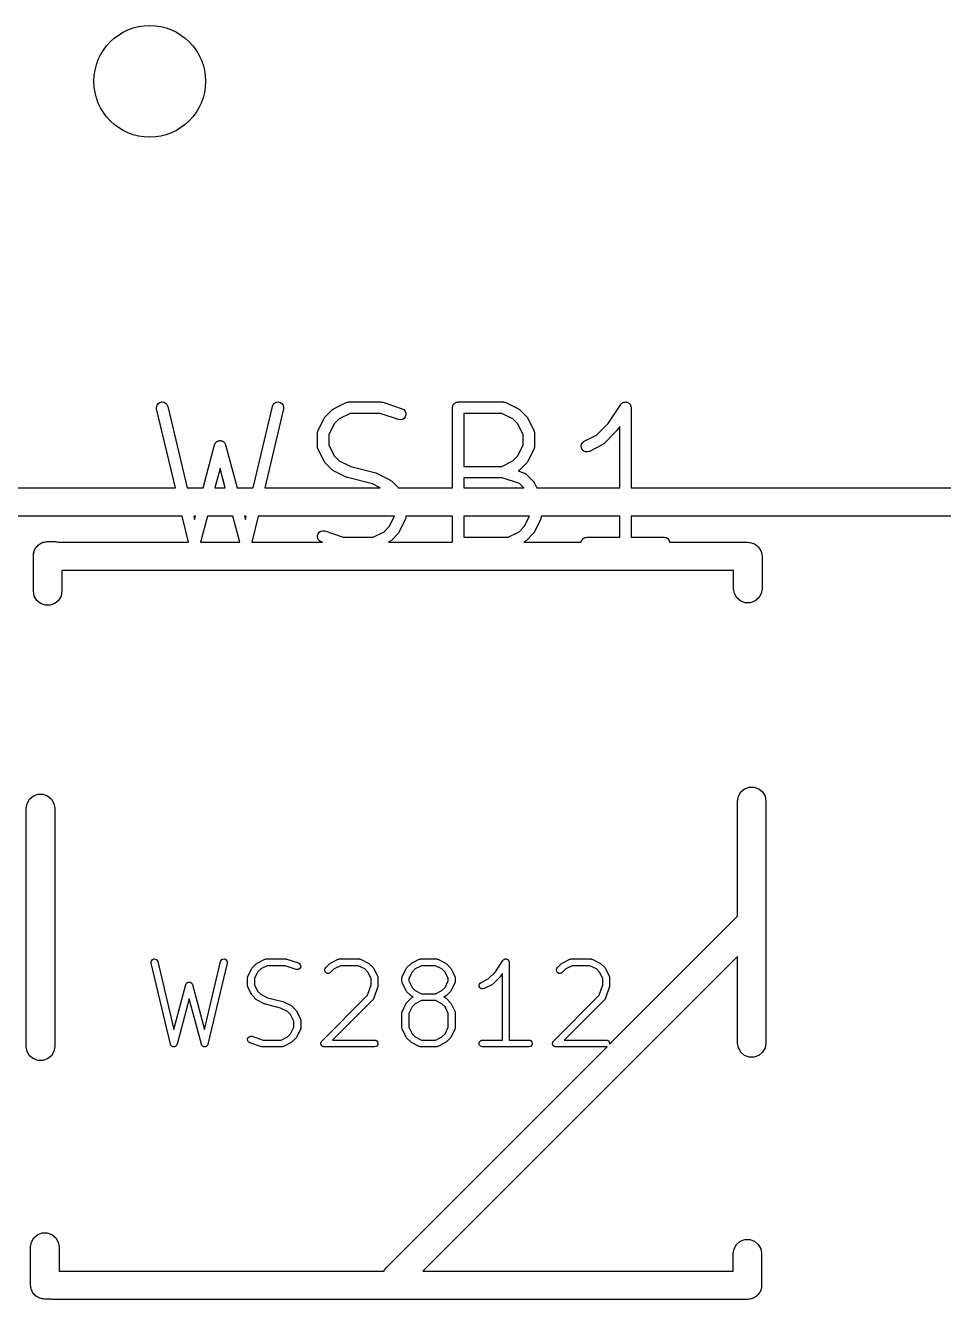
# Model space of a CAD drawing. Extents: x 0 to 102, y -163 to 0.
# Drawn here: x 18.65 to 25.21, y -41.69 to -32.6 of the extents above; entities that cross this region are included whole.
import ezdxf

# ---------------------------------------------------------------- set-up
doc = ezdxf.new("R2010")
doc.units = 0
doc.header["$MEASUREMENT"] = 0
doc.layers.add('BLACK', color=7, linetype='CONTINUOUS')

msp = doc.modelspace()

# ---------------------------------------------------------------- linework, layer by layer
at = {"layer": 'Black'}
for p, q in [((19.601, -35.2973), (19.6128, -35.2895)), ((19.6128, -35.2895), (19.6265, -35.2863)), ((19.6265, -35.2863), (19.6405, -35.2879)), ((19.6405, -35.2879), (19.6531, -35.2942)), ((19.6531, -35.2942), (19.6628, -35.3045)), ((20.4223, -35.3045), (20.432, -35.2942)), ((20.432, -35.2942), (20.4446, -35.2879)), ((20.4446, -35.2879), (20.4586, -35.2863)), ((20.4586, -35.2863), (20.4723, -35.2895)), ((20.4723, -35.2895), (20.4841, -35.2973)), ((20.8517, -35.3364), (20.9436, -35.2905)), ((20.9436, -35.2905), (20.9459, -35.2898)), ((20.9459, -35.2898), (20.9479, -35.2886)), ((20.9479, -35.2886), (20.9526, -35.2878)), ((20.9526, -35.2878), (20.9571, -35.2865)), ((20.9571, -35.2865), (20.9595, -35.2866)), ((20.9595, -35.2866), (20.9618, -35.2862)), ((20.9618, -35.2862), (21.1916, -35.2862)), ((21.1916, -35.2862), (21.198, -35.2873)), ((21.198, -35.2873), (21.2044, -35.2883)), ((21.2044, -35.2883), (21.3423, -35.3342)), ((21.7147, -35.2984), (21.717, -35.2957)), ((21.717, -35.2957), (21.7201, -35.2939)), ((21.7201, -35.2939), (21.7228, -35.2916)), ((21.7228, -35.2916), (21.7262, -35.2904)), ((21.7262, -35.2904), (21.7292, -35.2886)), ((21.7292, -35.2886), (21.7327, -35.288)), ((21.7327, -35.288), (21.7361, -35.2868)), ((21.7361, -35.2868), (21.7396, -35.2868)), ((21.7396, -35.2868), (21.7431, -35.2862)), ((21.7431, -35.2862), (22.0649, -35.2862)), ((22.0649, -35.2862), (22.0672, -35.2866)), ((22.0672, -35.2866), (22.0695, -35.2865)), ((22.0695, -35.2865), (22.0741, -35.2878)), ((22.0741, -35.2878), (22.0788, -35.2886)), ((22.0788, -35.2886), (22.0808, -35.2898)), ((22.0808, -35.2898), (22.083, -35.2905)), ((22.083, -35.2905), (22.175, -35.3364)), ((22.9107, -35.2976), (22.9141, -35.2941)), ((22.9141, -35.2941), (22.9161, -35.2931)), ((22.9161, -35.2931), (22.9178, -35.2916)), ((22.9178, -35.2916), (22.9224, -35.29)), ((22.9224, -35.29), (22.9267, -35.2878)), ((22.9267, -35.2878), (22.929, -35.2876)), ((22.929, -35.2876), (22.9311, -35.2868)), ((22.9311, -35.2868), (22.9359, -35.2868)), ((22.9359, -35.2868), (22.9408, -35.2863)), ((22.9408, -35.2863), (22.9429, -35.2868)), ((22.9429, -35.2868), (22.9452, -35.2868)), ((22.9452, -35.2868), (22.9498, -35.2885)), ((22.9498, -35.2885), (22.9545, -35.2896)), ((22.9545, -35.2896), (22.9563, -35.2909)), ((22.9563, -35.2909), (22.9585, -35.2916)), ((22.9585, -35.2916), (22.9622, -35.2948)), ((22.9622, -35.2948), (22.9662, -35.2975)), ((19.5885, -35.3222), (19.5925, -35.3086)), ((19.5894, -35.3363), (19.5885, -35.3222)), ((19.7232, -35.8984), (19.5894, -35.3363)), ((19.5925, -35.3086), (19.601, -35.2973)), ((19.6628, -35.3045), (19.6684, -35.3174)), ((19.6684, -35.3174), (19.8067, -35.8984)), ((20.2783, -35.8984), (20.4167, -35.3174)), ((20.4957, -35.3363), (20.3619, -35.8984)), ((20.4167, -35.3174), (20.4223, -35.3045)), ((20.4841, -35.2973), (20.4925, -35.3086)), ((20.4925, -35.3086), (20.4966, -35.3222)), ((20.4966, -35.3222), (20.4957, -35.3363)), ((20.7952, -35.39), (20.8411, -35.3441)), ((20.8411, -35.3441), (20.8464, -35.3403)), ((20.8464, -35.3403), (20.8517, -35.3364)), ((20.9714, -35.3675), (20.8939, -35.4062)), ((21.185, -35.3675), (20.9714, -35.3675)), ((21.3166, -35.4114), (21.185, -35.3675)), ((21.3423, -35.3342), (21.3547, -35.341)), ((21.3547, -35.341), (21.3641, -35.3515)), ((21.3641, -35.3515), (21.3693, -35.3647)), ((21.3697, -35.3788), (21.3652, -35.3922)), ((21.3693, -35.3647), (21.3697, -35.3788)), ((21.7025, -35.3268), (21.7031, -35.3233)), ((21.7025, -35.8984), (21.7025, -35.3268)), ((21.7031, -35.3198), (21.7043, -35.3164)), ((21.7031, -35.3233), (21.7031, -35.3198)), ((21.7043, -35.3164), (21.7049, -35.3129)), ((21.7049, -35.3129), (21.7067, -35.3099)), ((21.7067, -35.3099), (21.7079, -35.3065)), ((21.7079, -35.3065), (21.7102, -35.3038)), ((21.7102, -35.3038), (21.712, -35.3007)), ((21.712, -35.3007), (21.7147, -35.2984)), ((21.7838, -35.3675), (21.7838, -35.7458)), ((22.0553, -35.3675), (21.7838, -35.3675)), ((22.1327, -35.4062), (22.0553, -35.3675)), ((22.175, -35.3364), (22.1802, -35.3403)), ((22.1802, -35.3403), (22.1855, -35.3441)), ((22.1855, -35.3441), (22.2315, -35.39)), ((22.8146, -35.4388), (22.9043, -35.3043)), ((22.9043, -35.3043), (22.9059, -35.3027)), ((22.9059, -35.3027), (22.907, -35.3007)), ((22.907, -35.3007), (22.9107, -35.2976)), ((22.9662, -35.2975), (22.9675, -35.2993)), ((22.9675, -35.2993), (22.9693, -35.3007)), ((22.9693, -35.3007), (22.9717, -35.3049)), ((22.9717, -35.3049), (22.9746, -35.3088)), ((22.9746, -35.3088), (22.9752, -35.311)), ((22.9752, -35.311), (22.9763, -35.3129)), ((22.9763, -35.3129), (22.9772, -35.3177)), ((22.9772, -35.3177), (22.9785, -35.3224)), ((22.9785, -35.3224), (22.9784, -35.3246)), ((22.9784, -35.3246), (22.9788, -35.3268)), ((22.9788, -35.3268), (22.9788, -35.8984)), ((20.7416, -35.4925), (20.7875, -35.4006)), ((20.7875, -35.4006), (20.7914, -35.3954)), ((20.7914, -35.3954), (20.7952, -35.39)), ((20.8573, -35.4428), (20.8186, -35.5203)), ((20.8939, -35.4062), (20.8573, -35.4428)), ((21.3306, -35.4134), (21.3166, -35.4114)), ((21.3444, -35.4106), (21.3306, -35.4134)), ((21.3564, -35.4032), (21.3444, -35.4106)), ((21.3652, -35.3922), (21.3564, -35.4032)), ((22.1694, -35.4428), (22.1327, -35.4062)), ((22.2081, -35.5203), (22.1694, -35.4428)), ((22.2315, -35.39), (22.2352, -35.3954)), ((22.2352, -35.3954), (22.2391, -35.4006)), ((22.2391, -35.4006), (22.2851, -35.4925)), ((22.7302, -35.5232), (22.8146, -35.4388)), ((22.8975, -35.4611), (22.88, -35.4873)), ((22.8975, -35.8984), (22.8975, -35.4611)), ((20.0192, -35.5693), (20.0225, -35.5678)), ((20.0225, -35.5678), (20.0254, -35.5658)), ((20.0254, -35.5658), (20.0288, -35.5649)), ((20.0288, -35.5649), (20.032, -35.5634)), ((20.032, -35.5634), (20.0356, -35.563)), ((20.0356, -35.563), (20.039, -35.5621)), ((20.039, -35.5621), (20.0425, -35.5624)), ((20.0425, -35.5624), (20.046, -35.5621)), ((20.046, -35.5621), (20.0495, -35.563)), ((20.0495, -35.563), (20.0531, -35.5634)), ((20.0531, -35.5634), (20.0563, -35.5649)), ((20.0563, -35.5649), (20.0597, -35.5658)), ((20.0597, -35.5658), (20.0626, -35.5678)), ((20.0626, -35.5678), (20.0659, -35.5693)), ((20.7373, -35.5107), (20.7377, -35.5084)), ((20.7373, -35.6026), (20.7373, -35.5107)), ((20.7376, -35.506), (20.7389, -35.5015)), ((20.7377, -35.5084), (20.7376, -35.506)), ((20.7389, -35.5015), (20.7397, -35.4968)), ((20.7397, -35.4968), (20.7409, -35.4948)), ((20.7409, -35.4948), (20.7416, -35.4925)), ((20.8186, -35.5203), (20.8186, -35.593)), ((22.2081, -35.593), (22.2081, -35.5203)), ((22.2851, -35.4925), (22.2857, -35.4948)), ((22.2857, -35.4948), (22.2869, -35.4968)), ((22.2869, -35.4968), (22.2877, -35.5015)), ((22.2877, -35.5015), (22.2891, -35.506)), ((22.2891, -35.506), (22.2889, -35.5084)), ((22.2889, -35.5084), (22.2894, -35.5107)), ((22.2894, -35.5107), (22.2894, -35.6026)), ((22.6329, -35.5747), (22.6442, -35.5663)), ((22.6442, -35.5663), (22.7302, -35.5232)), ((22.875, -35.4935), (22.783, -35.5854)), ((22.8773, -35.4902), (22.875, -35.4935)), ((22.88, -35.4873), (22.8773, -35.4902)), ((19.9216, -35.8984), (20.0033, -35.5921)), ((20.0033, -35.5921), (20.0048, -35.5889)), ((20.0048, -35.5889), (20.0057, -35.5854)), ((20.0057, -35.5854), (20.0077, -35.5825)), ((20.0077, -35.5825), (20.0092, -35.5793)), ((20.0092, -35.5793), (20.0118, -35.5768)), ((20.0118, -35.5768), (20.0138, -35.5738)), ((20.0138, -35.5738), (20.0167, -35.5718)), ((20.0167, -35.5718), (20.0192, -35.5693)), ((20.0659, -35.5693), (20.0684, -35.5718)), ((20.0684, -35.5718), (20.0712, -35.5738)), ((20.0712, -35.5738), (20.0733, -35.5768)), ((20.0733, -35.5768), (20.0759, -35.5793)), ((20.0759, -35.5793), (20.0773, -35.5825)), ((20.0773, -35.5825), (20.0794, -35.5854)), ((20.0794, -35.5854), (20.0803, -35.5889)), ((20.0803, -35.5889), (20.0818, -35.5921)), ((20.0818, -35.5921), (20.1635, -35.8984)), ((20.7377, -35.6049), (20.7373, -35.6026)), ((20.7376, -35.6073), (20.7377, -35.6049)), ((20.7389, -35.6118), (20.7376, -35.6073)), ((20.7397, -35.6165), (20.7389, -35.6118)), ((20.7409, -35.6185), (20.7397, -35.6165)), ((20.7416, -35.6208), (20.7409, -35.6185)), ((20.7875, -35.7127), (20.7416, -35.6208)), ((20.8186, -35.593), (20.8573, -35.6705)), ((22.1694, -35.6705), (22.2081, -35.593)), ((22.2851, -35.6208), (22.2391, -35.7127)), ((22.2857, -35.6185), (22.2851, -35.6208)), ((22.2869, -35.6165), (22.2857, -35.6185)), ((22.2877, -35.6118), (22.2869, -35.6165)), ((22.2891, -35.6073), (22.2877, -35.6118)), ((22.2894, -35.6026), (22.2889, -35.6049)), ((22.2889, -35.6049), (22.2891, -35.6073)), ((22.6218, -35.6002), (22.6251, -35.5864)), ((22.6234, -35.6142), (22.6218, -35.6002)), ((22.6297, -35.6268), (22.6234, -35.6142)), ((22.6251, -35.5864), (22.6329, -35.5747)), ((22.64, -35.6365), (22.6297, -35.6268)), ((22.6529, -35.6421), (22.64, -35.6365)), ((22.667, -35.643), (22.6529, -35.6421)), ((22.6805, -35.639), (22.667, -35.643)), ((22.7725, -35.593), (22.6805, -35.639)), ((22.7777, -35.5891), (22.7725, -35.593)), ((22.783, -35.5854), (22.7777, -35.5891)), ((20.7914, -35.7179), (20.7875, -35.7127)), ((20.7952, -35.7233), (20.7914, -35.7179)), ((20.8411, -35.7692), (20.7952, -35.7233)), ((20.8573, -35.6705), (20.8939, -35.7071)), ((20.8939, -35.7071), (20.976, -35.7481)), ((20.976, -35.7481), (21.1555, -35.793)), ((21.7838, -35.7458), (22.0553, -35.7458)), ((22.0553, -35.7458), (22.1327, -35.7071)), ((22.1327, -35.7071), (22.1694, -35.6705)), ((22.2315, -35.7233), (22.1855, -35.7692)), ((22.2352, -35.7179), (22.2315, -35.7233)), ((22.2391, -35.7127), (22.2352, -35.7179)), ((20.0425, -35.7603), (20.0057, -35.8984)), ((20.0794, -35.8984), (20.0425, -35.7603)), ((20.8464, -35.773), (20.8411, -35.7692)), ((20.8517, -35.7768), (20.8464, -35.773)), ((20.9436, -35.8228), (20.8517, -35.7768)), ((20.9479, -35.8241), (20.9436, -35.8228)), ((20.9519, -35.8259), (20.9479, -35.8241)), ((21.1314, -35.8708), (20.9519, -35.8259)), ((21.1555, -35.793), (21.1595, -35.7948)), ((21.1595, -35.7948), (21.1638, -35.7961)), ((21.1638, -35.7961), (21.2557, -35.842)), ((21.7838, -35.8271), (21.7838, -35.8984)), ((22.0583, -35.8271), (21.7838, -35.8271)), ((22.1808, -35.8679), (22.0583, -35.8271)), ((22.175, -35.7768), (22.1708, -35.7789)), ((22.1708, -35.7789), (22.2156, -35.7939)), ((22.1802, -35.773), (22.175, -35.7768)), ((22.1855, -35.7692), (22.1802, -35.773)), ((22.2156, -35.7939), (22.2177, -35.795)), ((22.2177, -35.795), (22.2199, -35.7956)), ((22.2199, -35.7956), (22.2238, -35.7983)), ((22.2238, -35.7983), (22.228, -35.8006)), ((22.228, -35.8006), (22.2296, -35.8023)), ((22.2296, -35.8023), (22.2315, -35.8037)), ((22.2315, -35.8037), (22.2775, -35.8496)), ((15.0814, -35.8984), (19.7232, -35.8984)), ((19.8067, -35.8984), (19.9216, -35.8984)), ((20.0057, -35.8984), (20.0794, -35.8984)), ((20.1635, -35.8984), (20.2783, -35.8984)), ((20.3619, -35.8984), (21.1867, -35.8984)), ((21.1867, -35.8984), (21.1314, -35.8708)), ((21.2557, -35.842), (21.261, -35.8459)), ((21.261, -35.8459), (21.2663, -35.8496)), ((21.2663, -35.8496), (21.3123, -35.8956)), ((21.3123, -35.8956), (21.3142, -35.8984)), ((21.3142, -35.8984), (21.7025, -35.8984)), ((21.7838, -35.8984), (22.2113, -35.8984)), ((22.2113, -35.8984), (22.1808, -35.8679)), ((22.2775, -35.8496), (22.2812, -35.855)), ((22.2812, -35.855), (22.2851, -35.8602)), ((22.2851, -35.8602), (22.3042, -35.8984)), ((22.3042, -35.8984), (22.8975, -35.8984)), ((22.9788, -35.8984), (33.9186, -35.8984)), ((19.7716, -36.1016), (15.1115, -36.1016)), ((19.8158, -36.2873), (19.7716, -36.1016)), ((19.8551, -36.1016), (19.8609, -36.1259)), ((19.8674, -36.1016), (19.8551, -36.1016)), ((19.8609, -36.1259), (19.8674, -36.1016)), ((19.9515, -36.1016), (19.902, -36.2873)), ((20.1335, -36.1016), (19.9515, -36.1016)), ((20.1831, -36.2873), (20.1335, -36.1016)), ((20.2177, -36.1016), (20.2242, -36.1259)), ((20.23, -36.1016), (20.2177, -36.1016)), ((20.2242, -36.1259), (20.23, -36.1016)), ((20.3135, -36.1016), (20.2693, -36.2873)), ((21.2873, -36.1016), (20.3135, -36.1016)), ((21.2501, -36.176), (21.2873, -36.1016)), ((21.3698, -36.1128), (21.3685, -36.1174)), ((21.3701, -36.1082), (21.3697, -36.1105)), ((21.3697, -36.1105), (21.3698, -36.1128)), ((21.3701, -36.1016), (21.3701, -36.1082)), ((21.7025, -36.1016), (21.3701, -36.1016)), ((21.7025, -36.2873), (21.7025, -36.1016)), ((21.7838, -36.1016), (21.7838, -36.2514)), ((22.2525, -36.1016), (21.7838, -36.1016)), ((22.2153, -36.176), (22.2525, -36.1016)), ((22.335, -36.1128), (22.3337, -36.1174)), ((22.3353, -36.1082), (22.3349, -36.1105)), ((22.3349, -36.1105), (22.335, -36.1128)), ((22.3353, -36.1016), (22.3353, -36.1082)), ((22.8975, -36.1016), (22.3353, -36.1016)), ((22.8975, -36.2514), (22.8975, -36.1016)), ((33.8885, -36.1016), (22.9788, -36.1016)), ((22.9788, -36.1016), (22.9788, -36.2514)), ((20.763, -36.2083), (20.7768, -36.2055)), ((20.7768, -36.2055), (20.7908, -36.2075)), ((21.2135, -36.2127), (21.2501, -36.176)), ((21.3658, -36.1264), (21.3199, -36.2183)), ((21.3665, -36.1241), (21.3658, -36.1264)), ((21.3677, -36.1221), (21.3665, -36.1241)), ((21.3685, -36.1174), (21.3677, -36.1221)), ((22.1787, -36.2127), (22.2153, -36.176)), ((22.331, -36.1264), (22.2851, -36.2183)), ((22.3317, -36.1241), (22.331, -36.1264)), ((22.3329, -36.1221), (22.3317, -36.1241)), ((22.3337, -36.1174), (22.3329, -36.1221)), ((18.7532, -36.3015), (18.76, -36.2958)), ((18.76, -36.2958), (18.7684, -36.2928)), ((18.7684, -36.2928), (18.7761, -36.2883)), ((18.7761, -36.2883), (18.7848, -36.2868)), ((18.7848, -36.2868), (18.7932, -36.2837)), ((18.7932, -36.2837), (18.802, -36.2837)), ((18.802, -36.2837), (18.8108, -36.2822)), ((18.8108, -36.2822), (18.8616, -36.2822)), ((18.8616, -36.2822), (18.8704, -36.2837)), ((18.8704, -36.2837), (18.8792, -36.2837)), ((18.8792, -36.2837), (18.8876, -36.2868)), ((18.8876, -36.2868), (18.8904, -36.2873)), ((18.8904, -36.2873), (19.8158, -36.2873)), ((19.902, -36.2873), (20.1831, -36.2873)), ((20.2693, -36.2873), (20.773, -36.2873)), ((20.7377, -36.2401), (20.7422, -36.2267)), ((20.7381, -36.2542), (20.7377, -36.2401)), ((20.7433, -36.2674), (20.7381, -36.2542)), ((20.7422, -36.2267), (20.751, -36.2157)), ((20.7527, -36.2779), (20.7433, -36.2674)), ((20.751, -36.2157), (20.763, -36.2083)), ((20.7651, -36.2846), (20.7527, -36.2779)), ((20.773, -36.2873), (20.7651, -36.2846)), ((20.7908, -36.2075), (20.9224, -36.2514)), ((20.9224, -36.2514), (21.136, -36.2514)), ((21.136, -36.2514), (21.2135, -36.2127)), ((21.2557, -36.2824), (21.246, -36.2873)), ((21.246, -36.2873), (21.7025, -36.2873)), ((21.261, -36.2785), (21.2557, -36.2824)), ((21.2663, -36.2748), (21.261, -36.2785)), ((21.3123, -36.2289), (21.2663, -36.2748)), ((21.316, -36.2235), (21.3123, -36.2289)), ((21.3199, -36.2183), (21.316, -36.2235)), ((21.7838, -36.2514), (22.1012, -36.2514)), ((22.1012, -36.2514), (22.1787, -36.2127)), ((22.2209, -36.2824), (22.2112, -36.2873)), ((22.2112, -36.2873), (22.6223, -36.2873)), ((22.2262, -36.2785), (22.2209, -36.2824)), ((22.2315, -36.2748), (22.2262, -36.2785)), ((22.2775, -36.2289), (22.2315, -36.2748)), ((22.2812, -36.2235), (22.2775, -36.2289)), ((22.2851, -36.2183), (22.2812, -36.2235)), ((22.6223, -36.285), (22.6272, -36.2717)), ((22.6223, -36.2873), (22.6223, -36.285)), ((22.6272, -36.2717), (22.6362, -36.2609)), ((22.6362, -36.2609), (22.6485, -36.2538)), ((22.6485, -36.2538), (22.6624, -36.2514)), ((22.6624, -36.2514), (22.8975, -36.2514)), ((22.9788, -36.2514), (23.2139, -36.2514)), ((23.2139, -36.2514), (23.2278, -36.2538)), ((23.2278, -36.2538), (23.24, -36.2609)), ((23.24, -36.2609), (23.2491, -36.2717)), ((23.2491, -36.2717), (23.2539, -36.285)), ((23.2539, -36.285), (23.2539, -36.2873)), ((23.2539, -36.2873), (23.8121, -36.2873)), ((23.8121, -36.2873), (23.8208, -36.2888)), ((23.8208, -36.2888), (23.8297, -36.2888)), ((23.8297, -36.2888), (23.8381, -36.2919)), ((23.8381, -36.2919), (23.8468, -36.2934)), ((23.8468, -36.2934), (23.8545, -36.2978)), ((18.7092, -36.3838), (18.7107, -36.375)), ((18.7092, -36.6378), (18.7092, -36.3838)), ((18.7107, -36.3662), (18.7138, -36.3578)), ((18.7107, -36.375), (18.7107, -36.3662)), ((18.7138, -36.3578), (18.7153, -36.349)), ((18.7153, -36.349), (18.7198, -36.3413)), ((18.7198, -36.3413), (18.7228, -36.333)), ((18.7228, -36.333), (18.7285, -36.3262)), ((18.7285, -36.3262), (18.733, -36.3185)), ((18.733, -36.3185), (18.7398, -36.3128)), ((18.7398, -36.3128), (18.7455, -36.306)), ((18.7455, -36.306), (18.7532, -36.3015)), ((23.8545, -36.2978), (23.8629, -36.3009)), ((23.8629, -36.3009), (23.8697, -36.3066)), ((23.8697, -36.3066), (23.8774, -36.311)), ((23.8774, -36.311), (23.8831, -36.3179)), ((23.8831, -36.3179), (23.8899, -36.3236)), ((23.8899, -36.3236), (23.8943, -36.3313)), ((23.8943, -36.3313), (23.9, -36.3381)), ((23.9, -36.3381), (23.9031, -36.3464)), ((23.9031, -36.3464), (23.9075, -36.3541)), ((23.9075, -36.3541), (23.9091, -36.3629)), ((23.9091, -36.3629), (23.9121, -36.3712)), ((23.9121, -36.3712), (23.9121, -36.3801)), ((23.9121, -36.3801), (23.9137, -36.3889)), ((23.9137, -36.3889), (23.9137, -36.62)), ((23.7105, -36.4905), (18.9124, -36.4905)), ((18.9124, -36.4905), (18.9124, -36.6378)), ((23.7105, -36.62), (23.7105, -36.4905)), ((18.7153, -36.6725), (18.7092, -36.6378)), ((18.9124, -36.6378), (18.9063, -36.6725)), ((23.7166, -36.6548), (23.7105, -36.62)), ((23.7342, -36.6853), (23.7166, -36.6548)), ((23.9075, -36.6548), (23.8899, -36.6853)), ((23.9137, -36.62), (23.9075, -36.6548)), ((18.733, -36.7031), (18.7153, -36.6725)), ((18.76, -36.7258), (18.733, -36.7031)), ((18.7932, -36.7379), (18.76, -36.7258)), ((18.8284, -36.7379), (18.7932, -36.7379)), ((18.8616, -36.7258), (18.8284, -36.7379)), ((18.8886, -36.7031), (18.8616, -36.7258)), ((18.9063, -36.6725), (18.8886, -36.7031)), ((23.7613, -36.708), (23.7342, -36.6853)), ((23.7944, -36.7201), (23.7613, -36.708)), ((23.8297, -36.7201), (23.7944, -36.7201)), ((23.8629, -36.708), (23.8297, -36.7201)), ((23.8899, -36.6853), (23.8629, -36.708)), ((18.6822, -38.1219), (18.7092, -38.0992)), ((18.7092, -38.0992), (18.7424, -38.0871)), ((18.7424, -38.0871), (18.7776, -38.0871)), ((18.7776, -38.0871), (18.8108, -38.0992)), ((18.8108, -38.0992), (18.8378, -38.1219)), ((23.7384, -38.1364), (23.7445, -38.1017)), ((23.7445, -38.1017), (23.7622, -38.0711)), ((23.7622, -38.0711), (23.7892, -38.0484)), ((23.7892, -38.0484), (23.8224, -38.0363)), ((23.8224, -38.0363), (23.8576, -38.0363)), ((23.8576, -38.0363), (23.8908, -38.0484)), ((23.8908, -38.0484), (23.9178, -38.0711)), ((23.9178, -38.0711), (23.9355, -38.1017)), ((23.9355, -38.1017), (23.9416, -38.1364)), ((18.6584, -38.1872), (18.6645, -38.1525)), ((18.6584, -39.889), (18.6584, -38.1872)), ((18.6645, -38.1525), (18.6822, -38.1219)), ((18.8378, -38.1219), (18.8555, -38.1525)), ((18.8555, -38.1525), (18.8616, -38.1872)), ((18.8616, -38.1872), (18.8616, -39.889)), ((23.7384, -38.9579), (23.7384, -38.1364)), ((23.9416, -38.1364), (23.9416, -39)), ((22.8235, -39.8728), (23.7384, -38.9579)), ((23.9416, -39), (23.9416, -39.8636)), ((19.5495, -39.2845), (19.5519, -39.2764)), ((19.55, -39.293), (19.5495, -39.2845)), ((19.6879, -39.8721), (19.55, -39.293)), ((19.5519, -39.2764), (19.557, -39.2696)), ((19.557, -39.2696), (19.564, -39.2649)), ((19.564, -39.2649), (19.5723, -39.263)), ((19.5723, -39.263), (19.5807, -39.2639)), ((19.5807, -39.2639), (19.5883, -39.2677)), ((19.5883, -39.2677), (19.5941, -39.2739)), ((19.5941, -39.2739), (19.5975, -39.2817)), ((19.5975, -39.2817), (19.713, -39.7668)), ((19.9309, -39.7668), (20.0464, -39.2817)), ((20.0938, -39.293), (19.956, -39.8721)), ((20.0464, -39.2817), (20.0498, -39.2739)), ((20.0498, -39.2739), (20.0556, -39.2677)), ((20.0556, -39.2677), (20.0632, -39.2639)), ((20.0632, -39.2639), (20.0716, -39.263)), ((20.0716, -39.263), (20.0798, -39.2649)), ((20.0798, -39.2649), (20.0869, -39.2696)), ((20.0869, -39.2696), (20.0919, -39.2764)), ((20.0919, -39.2764), (20.0943, -39.2845)), ((20.0943, -39.2845), (20.0938, -39.293)), ((20.2735, -39.3252), (20.3011, -39.2976)), ((20.3011, -39.2976), (20.3043, -39.2954)), ((20.3043, -39.2954), (20.3074, -39.2931)), ((20.3074, -39.2931), (20.3626, -39.2655)), ((20.3626, -39.2655), (20.3639, -39.2651)), ((20.3639, -39.2651), (20.3651, -39.2644)), ((20.3651, -39.2644), (20.3679, -39.2639)), ((20.3679, -39.2639), (20.3707, -39.2631)), ((20.3707, -39.2631), (20.3721, -39.2632)), ((20.3721, -39.2632), (20.3735, -39.2629)), ((20.3735, -39.2629), (20.5114, -39.2629)), ((20.5114, -39.2629), (20.5152, -39.2636)), ((20.5152, -39.2636), (20.5191, -39.2642)), ((20.5191, -39.2642), (20.6018, -39.2917)), ((20.6018, -39.2917), (20.6092, -39.2958)), ((20.6092, -39.2958), (20.6149, -39.3021)), ((20.7975, -39.3252), (20.825, -39.2976)), ((20.825, -39.2976), (20.8282, -39.2954)), ((20.8282, -39.2954), (20.8314, -39.2931)), ((20.8314, -39.2931), (20.8865, -39.2655)), ((20.8865, -39.2655), (20.8879, -39.2651)), ((20.8879, -39.2651), (20.8891, -39.2644)), ((20.8891, -39.2644), (20.8919, -39.2639)), ((20.8919, -39.2639), (20.8946, -39.2631)), ((20.8946, -39.2631), (20.896, -39.2632)), ((20.896, -39.2632), (20.8974, -39.2629)), ((20.8974, -39.2629), (21.0353, -39.2629)), ((21.0353, -39.2629), (21.0367, -39.2632)), ((21.0367, -39.2632), (21.0381, -39.2631)), ((21.0381, -39.2631), (21.0408, -39.2639)), ((21.0408, -39.2639), (21.0437, -39.2644)), ((21.0437, -39.2644), (21.0449, -39.2651)), ((21.0449, -39.2651), (21.0462, -39.2655)), ((21.0462, -39.2655), (21.1014, -39.2931)), ((21.1014, -39.2931), (21.1045, -39.2954)), ((21.1045, -39.2954), (21.1077, -39.2976)), ((21.1077, -39.2976), (21.1353, -39.3252)), ((21.3766, -39.3252), (21.4042, -39.2976)), ((21.4042, -39.2976), (21.4073, -39.2954)), ((21.4073, -39.2954), (21.4105, -39.2931)), ((21.4105, -39.2931), (21.4656, -39.2655)), ((21.4656, -39.2655), (21.467, -39.2651)), ((21.467, -39.2651), (21.4682, -39.2644)), ((21.4682, -39.2644), (21.471, -39.2639)), ((21.471, -39.2639), (21.4738, -39.2631)), ((21.4738, -39.2631), (21.4752, -39.2632)), ((21.4752, -39.2632), (21.4766, -39.2629)), ((21.4766, -39.2629), (21.5869, -39.2629)), ((23.7384, -39.2453), (21.4919, -41.4917)), ((21.5869, -39.2629), (21.5882, -39.2632)), ((21.5882, -39.2632), (21.5896, -39.2631)), ((21.5896, -39.2631), (21.5924, -39.2639)), ((21.5924, -39.2639), (21.5952, -39.2644)), ((21.5952, -39.2644), (21.5964, -39.2651)), ((21.5964, -39.2651), (21.5978, -39.2655)), ((21.5978, -39.2655), (21.6529, -39.2931)), ((21.6529, -39.2931), (21.6561, -39.2954)), ((21.6561, -39.2954), (21.6593, -39.2976)), ((21.6593, -39.2976), (21.6868, -39.3252)), ((22.0091, -39.3545), (22.063, -39.2738)), ((22.063, -39.2738), (22.0639, -39.2728)), ((22.0639, -39.2728), (22.0646, -39.2716)), ((22.0646, -39.2716), (22.0668, -39.2698)), ((22.0668, -39.2698), (22.0688, -39.2677)), ((22.0688, -39.2677), (22.07, -39.2671)), ((22.07, -39.2671), (22.0711, -39.2662)), ((22.0711, -39.2662), (22.0738, -39.2652)), ((22.0738, -39.2652), (22.0764, -39.2639)), ((22.0764, -39.2639), (22.0777, -39.2638)), ((22.0777, -39.2638), (22.079, -39.2633)), ((22.079, -39.2633), (22.0819, -39.2633)), ((22.0819, -39.2633), (22.0848, -39.263)), ((22.0848, -39.263), (22.0861, -39.2633)), ((22.0861, -39.2633), (22.0875, -39.2633)), ((22.0875, -39.2633), (22.0902, -39.2643)), ((22.0902, -39.2643), (22.093, -39.265)), ((22.093, -39.265), (22.0942, -39.2657)), ((22.0942, -39.2657), (22.0954, -39.2662)), ((22.0954, -39.2662), (22.0977, -39.2681)), ((22.0977, -39.2681), (22.1001, -39.2697)), ((22.1001, -39.2697), (22.1009, -39.2708)), ((22.1009, -39.2708), (22.1019, -39.2716)), ((22.1019, -39.2716), (22.1034, -39.2742)), ((22.1034, -39.2742), (22.1051, -39.2765)), ((22.1051, -39.2765), (22.1055, -39.2778)), ((22.1055, -39.2778), (22.1062, -39.279)), ((22.1062, -39.279), (22.1067, -39.2818)), ((22.1067, -39.2818), (22.1075, -39.2846)), ((22.1075, -39.2846), (22.1074, -39.286)), ((22.1074, -39.286), (22.1076, -39.2873)), ((22.1076, -39.2873), (22.1076, -39.842)), ((22.4521, -39.3252), (22.4797, -39.2976)), ((22.4797, -39.2976), (22.4829, -39.2954)), ((22.4829, -39.2954), (22.486, -39.2931)), ((22.486, -39.2931), (22.5412, -39.2655)), ((22.5412, -39.2655), (22.5425, -39.2651)), ((22.5425, -39.2651), (22.5437, -39.2644)), ((22.5437, -39.2644), (22.5465, -39.2639)), ((22.5465, -39.2639), (22.5493, -39.2631)), ((22.5493, -39.2631), (22.5507, -39.2632)), ((22.5507, -39.2632), (22.5521, -39.2629)), ((22.5521, -39.2629), (22.6899, -39.2629)), ((22.6899, -39.2629), (22.6913, -39.2632)), ((22.6913, -39.2632), (22.6927, -39.2631)), ((22.6927, -39.2631), (22.6955, -39.2639)), ((22.6955, -39.2639), (22.6983, -39.2644)), ((22.6983, -39.2644), (22.6995, -39.2651)), ((22.6995, -39.2651), (22.7009, -39.2655)), ((22.7009, -39.2655), (22.756, -39.2931)), ((22.756, -39.2931), (22.7591, -39.2954)), ((22.7591, -39.2954), (22.7623, -39.2976)), ((22.7623, -39.2976), (22.7899, -39.3252)), ((23.7384, -39.8636), (23.7384, -39.2453)), ((20.2398, -39.3921), (20.2402, -39.3893)), ((20.2402, -39.3893), (20.2409, -39.3881)), ((20.2409, -39.3881), (20.2414, -39.3867)), ((20.2414, -39.3867), (20.2689, -39.3316)), ((20.2689, -39.3316), (20.2713, -39.3284)), ((20.2713, -39.3284), (20.2735, -39.3252)), ((20.3108, -39.3569), (20.2875, -39.4034)), ((20.3328, -39.3349), (20.3108, -39.3569)), ((20.3792, -39.3117), (20.3328, -39.3349)), ((20.5074, -39.3117), (20.3792, -39.3117)), ((20.5864, -39.338), (20.5074, -39.3117)), ((20.5948, -39.3393), (20.5864, -39.338)), ((20.603, -39.3376), (20.5948, -39.3393)), ((20.6103, -39.3331), (20.603, -39.3376)), ((20.6155, -39.3265), (20.6103, -39.3331)), ((20.6149, -39.3021), (20.618, -39.31)), ((20.6182, -39.3185), (20.6155, -39.3265)), ((20.618, -39.31), (20.6182, -39.3185)), ((20.7904, -39.3403), (20.7926, -39.3322)), ((20.7911, -39.3488), (20.7904, -39.3403)), ((20.7947, -39.3564), (20.7911, -39.3488)), ((20.7926, -39.3322), (20.7975, -39.3252)), ((20.8007, -39.3624), (20.7947, -39.3564)), ((20.8084, -39.366), (20.8007, -39.3624)), ((20.8168, -39.3667), (20.8084, -39.366)), ((20.825, -39.3646), (20.8168, -39.3667)), ((20.8319, -39.3597), (20.825, -39.3646)), ((20.8567, -39.3349), (20.8319, -39.3597)), ((20.9032, -39.3117), (20.8567, -39.3349)), ((21.0296, -39.3117), (20.9032, -39.3117)), ((21.076, -39.3349), (21.0296, -39.3117)), ((21.098, -39.3569), (21.076, -39.3349)), ((21.1212, -39.4034), (21.098, -39.3569)), ((21.1353, -39.3252), (21.1375, -39.3284)), ((21.1375, -39.3284), (21.1399, -39.3316)), ((21.1399, -39.3316), (21.1674, -39.3867)), ((21.1674, -39.3867), (21.1678, -39.3881)), ((21.1678, -39.3881), (21.1685, -39.3893)), ((21.1685, -39.3893), (21.169, -39.3921)), ((21.3428, -39.3921), (21.3433, -39.3893)), ((21.3433, -39.3893), (21.344, -39.3881)), ((21.344, -39.3881), (21.3444, -39.3867)), ((21.3444, -39.3867), (21.372, -39.3316)), ((21.372, -39.3316), (21.3743, -39.3284)), ((21.3743, -39.3284), (21.3766, -39.3252)), ((21.4139, -39.3569), (21.3906, -39.4034)), ((21.4358, -39.3349), (21.4139, -39.3569)), ((21.4823, -39.3117), (21.4358, -39.3349)), ((21.5811, -39.3117), (21.4823, -39.3117)), ((21.6276, -39.3349), (21.5811, -39.3117)), ((21.6496, -39.3569), (21.6276, -39.3349)), ((21.6728, -39.4034), (21.6496, -39.3569)), ((21.6868, -39.3252), (21.6891, -39.3284)), ((21.6891, -39.3284), (21.6914, -39.3316)), ((21.6914, -39.3316), (21.719, -39.3867)), ((21.719, -39.3867), (21.7194, -39.3881)), ((21.7194, -39.3881), (21.7201, -39.3893)), ((21.7201, -39.3893), (21.7206, -39.3921)), ((21.9585, -39.4051), (22.0091, -39.3545)), ((22.0453, -39.3873), (21.9902, -39.4424)), ((22.0467, -39.3853), (22.0453, -39.3873)), ((22.0484, -39.3836), (22.0467, -39.3853)), ((22.0589, -39.3678), (22.0484, -39.3836)), ((22.0589, -39.842), (22.0589, -39.3678)), ((22.445, -39.3403), (22.4472, -39.3322)), ((22.4458, -39.3488), (22.445, -39.3403)), ((22.4494, -39.3564), (22.4458, -39.3488)), ((22.4472, -39.3322), (22.4521, -39.3252)), ((22.4553, -39.3624), (22.4494, -39.3564)), ((22.463, -39.366), (22.4553, -39.3624)), ((22.4715, -39.3667), (22.463, -39.366)), ((22.4796, -39.3646), (22.4715, -39.3667)), ((22.4866, -39.3597), (22.4796, -39.3646)), ((22.5114, -39.3349), (22.4866, -39.3597)), ((22.5578, -39.3117), (22.5114, -39.3349)), ((22.6842, -39.3117), (22.5578, -39.3117)), ((22.7307, -39.3349), (22.6842, -39.3117)), ((22.7526, -39.3569), (22.7307, -39.3349)), ((22.7759, -39.4034), (22.7526, -39.3569)), ((22.7899, -39.3252), (22.7922, -39.3284)), ((22.7922, -39.3284), (22.7945, -39.3316)), ((22.7945, -39.3316), (22.8221, -39.3867)), ((22.8221, -39.3867), (22.8225, -39.3881)), ((22.8225, -39.3881), (22.8232, -39.3893)), ((22.8232, -39.3893), (22.8237, -39.3921)), ((19.713, -39.7668), (19.7984, -39.4465)), ((19.7984, -39.4465), (19.7993, -39.4445)), ((19.7993, -39.4445), (19.7998, -39.4424)), ((19.7998, -39.4424), (19.801, -39.4407)), ((19.801, -39.4407), (19.8019, -39.4388)), ((19.8019, -39.4388), (19.8035, -39.4373)), ((19.8035, -39.4373), (19.8047, -39.4355)), ((19.8047, -39.4355), (19.8064, -39.4343)), ((19.8064, -39.4343), (19.8079, -39.4328)), ((19.8079, -39.4328), (19.8099, -39.4319)), ((19.8099, -39.4319), (19.8116, -39.4307)), ((19.8116, -39.4307), (19.8137, -39.4301)), ((19.8137, -39.4301), (19.8156, -39.4292)), ((19.8156, -39.4292), (19.8177, -39.429)), ((19.8177, -39.429), (19.8198, -39.4285)), ((19.8198, -39.4285), (19.8219, -39.4287)), ((19.8219, -39.4287), (19.824, -39.4285)), ((19.824, -39.4285), (19.8261, -39.429)), ((19.8261, -39.429), (19.8283, -39.4292)), ((19.8283, -39.4292), (19.8302, -39.4301)), ((19.8302, -39.4301), (19.8322, -39.4307)), ((19.8322, -39.4307), (19.834, -39.4319)), ((19.834, -39.4319), (19.8359, -39.4328)), ((19.8359, -39.4328), (19.8374, -39.4343)), ((19.8374, -39.4343), (19.8391, -39.4355)), ((19.8391, -39.4355), (19.8404, -39.4373)), ((19.8404, -39.4373), (19.8419, -39.4388)), ((19.8419, -39.4388), (19.8428, -39.4407)), ((19.8428, -39.4407), (19.844, -39.4424)), ((19.844, -39.4424), (19.8446, -39.4445)), ((19.8446, -39.4445), (19.8455, -39.4465)), ((19.8455, -39.4465), (19.9309, -39.7668)), ((20.2388, -39.3976), (20.239, -39.3962)), ((20.2388, -39.4528), (20.2388, -39.3976)), ((20.239, -39.4541), (20.2388, -39.4528)), ((20.2389, -39.3948), (20.2398, -39.3921)), ((20.239, -39.3962), (20.2389, -39.3948)), ((20.2389, -39.4556), (20.239, -39.4541)), ((20.2398, -39.4583), (20.2389, -39.4556)), ((20.2402, -39.4611), (20.2398, -39.4583)), ((20.2409, -39.4623), (20.2402, -39.4611)), ((20.2414, -39.4637), (20.2409, -39.4623)), ((20.2689, -39.5188), (20.2414, -39.4637)), ((20.2875, -39.4034), (20.2875, -39.447)), ((20.2875, -39.447), (20.3108, -39.4935)), ((21.0967, -39.5223), (21.1212, -39.4488)), ((21.1212, -39.4488), (21.1212, -39.4034)), ((21.1688, -39.4605), (21.1412, -39.5432)), ((21.1693, -39.4566), (21.1688, -39.4605)), ((21.169, -39.3921), (21.1699, -39.3948)), ((21.17, -39.4528), (21.1693, -39.4566)), ((21.1699, -39.3948), (21.1698, -39.3962)), ((21.1698, -39.3962), (21.17, -39.3976)), ((21.17, -39.3976), (21.17, -39.4528)), ((21.3419, -39.3976), (21.3421, -39.3962)), ((21.3419, -39.4252), (21.3419, -39.3976)), ((21.3421, -39.4266), (21.3419, -39.4252)), ((21.342, -39.3948), (21.3428, -39.3921)), ((21.3421, -39.3962), (21.342, -39.3948)), ((21.342, -39.428), (21.3421, -39.4266)), ((21.3428, -39.4307), (21.342, -39.428)), ((21.3433, -39.4335), (21.3428, -39.4307)), ((21.344, -39.4347), (21.3433, -39.4335)), ((21.3444, -39.4361), (21.344, -39.4347)), ((21.372, -39.4912), (21.3444, -39.4361)), ((21.3906, -39.4034), (21.3906, -39.4194)), ((21.3906, -39.4194), (21.4139, -39.4659)), ((21.4139, -39.4659), (21.4358, -39.4879)), ((21.6276, -39.4879), (21.6496, -39.4659)), ((21.6496, -39.4659), (21.6728, -39.4194)), ((21.6728, -39.4194), (21.6728, -39.4034)), ((21.719, -39.4361), (21.6914, -39.4912)), ((21.7194, -39.4347), (21.719, -39.4361)), ((21.7201, -39.4335), (21.7194, -39.4347)), ((21.7206, -39.4307), (21.7201, -39.4335)), ((21.7206, -39.3921), (21.7214, -39.3948)), ((21.7214, -39.428), (21.7206, -39.4307)), ((21.7214, -39.3948), (21.7213, -39.3962)), ((21.7213, -39.3962), (21.7216, -39.3976)), ((21.7216, -39.4252), (21.7213, -39.4266)), ((21.7213, -39.4266), (21.7214, -39.428)), ((21.7216, -39.3976), (21.7216, -39.4252)), ((21.8934, -39.4513), (21.8954, -39.4431)), ((21.8944, -39.4597), (21.8934, -39.4513)), ((21.8982, -39.4673), (21.8944, -39.4597)), ((21.8954, -39.4431), (21.9001, -39.436)), ((21.9044, -39.4731), (21.8982, -39.4673)), ((21.9001, -39.436), (21.9069, -39.431)), ((21.9121, -39.4765), (21.9044, -39.4731)), ((21.9069, -39.431), (21.9585, -39.4051)), ((21.9206, -39.477), (21.9121, -39.4765)), ((21.9287, -39.4746), (21.9206, -39.477)), ((21.9838, -39.447), (21.9287, -39.4746)), ((21.987, -39.4447), (21.9838, -39.447)), ((21.9902, -39.4424), (21.987, -39.4447)), ((22.7514, -39.5223), (22.7759, -39.4488)), ((22.7759, -39.4488), (22.7759, -39.4034)), ((22.8234, -39.4605), (22.7958, -39.5432)), ((22.824, -39.4566), (22.8234, -39.4605)), ((22.8237, -39.3921), (22.8245, -39.3948)), ((22.8246, -39.4528), (22.824, -39.4566)), ((22.8245, -39.3948), (22.8244, -39.3962)), ((22.8244, -39.3962), (22.8246, -39.3976)), ((22.8246, -39.3976), (22.8246, -39.4528)), ((19.8219, -39.5474), (19.7352, -39.8727)), ((19.9087, -39.8727), (19.8219, -39.5474)), ((20.2713, -39.522), (20.2689, -39.5188)), ((20.2735, -39.5252), (20.2713, -39.522)), ((20.3011, -39.5527), (20.2735, -39.5252)), ((20.3043, -39.555), (20.3011, -39.5527)), ((20.3074, -39.5573), (20.3043, -39.555)), ((20.3626, -39.5849), (20.3074, -39.5573)), ((20.3108, -39.4935), (20.3328, -39.5155)), ((20.3328, -39.5155), (20.382, -39.5401)), ((20.382, -39.5401), (20.4897, -39.567)), ((20.4897, -39.567), (20.4921, -39.5681)), ((20.4921, -39.5681), (20.4947, -39.5688)), ((20.4947, -39.5688), (20.5498, -39.5964)), ((20.7699, -39.8492), (21.0967, -39.5223)), ((21.1353, -39.5527), (20.846, -39.842)), ((21.1361, -39.5516), (21.1353, -39.5527)), ((21.1372, -39.5507), (21.1361, -39.5516)), ((21.1385, -39.5481), (21.1372, -39.5507)), ((21.1401, -39.5458), (21.1385, -39.5481)), ((21.1405, -39.5444), (21.1401, -39.5458)), ((21.1412, -39.5432), (21.1405, -39.5444)), ((21.3743, -39.4944), (21.372, -39.4912)), ((21.3766, -39.4976), (21.3743, -39.4944)), ((21.4042, -39.5252), (21.3766, -39.4976)), ((21.3766, -39.5734), (21.4042, -39.5458)), ((21.4073, -39.5274), (21.4042, -39.5252)), ((21.4042, -39.5458), (21.4073, -39.5436)), ((21.4105, -39.5297), (21.4073, -39.5274)), ((21.4073, -39.5436), (21.4105, -39.5413)), ((21.422, -39.5355), (21.4105, -39.5297)), ((21.4105, -39.5413), (21.422, -39.5355)), ((21.4358, -39.4879), (21.4823, -39.5111)), ((21.4823, -39.5599), (21.4358, -39.5831)), ((21.4823, -39.5111), (21.5811, -39.5111)), ((21.5811, -39.5599), (21.4823, -39.5599)), ((21.5811, -39.5111), (21.6276, -39.4879)), ((21.6276, -39.5831), (21.5811, -39.5599)), ((21.6529, -39.5297), (21.6414, -39.5355)), ((21.6414, -39.5355), (21.6529, -39.5413)), ((21.6561, -39.5274), (21.6529, -39.5297)), ((21.6529, -39.5413), (21.6561, -39.5436)), ((21.6593, -39.5252), (21.6561, -39.5274)), ((21.6561, -39.5436), (21.6593, -39.5458)), ((21.6868, -39.4976), (21.6593, -39.5252)), ((21.6593, -39.5458), (21.6868, -39.5734)), ((21.6891, -39.4944), (21.6868, -39.4976)), ((21.6914, -39.4912), (21.6891, -39.4944)), ((22.4245, -39.8492), (22.7514, -39.5223)), ((22.7899, -39.5527), (22.5006, -39.842)), ((22.7907, -39.5516), (22.7899, -39.5527)), ((22.7918, -39.5507), (22.7907, -39.5516)), ((22.7931, -39.5481), (22.7918, -39.5507)), ((22.7948, -39.5458), (22.7931, -39.5481)), ((22.7951, -39.5444), (22.7948, -39.5458)), ((22.7958, -39.5432), (22.7951, -39.5444)), ((20.3651, -39.5856), (20.3626, -39.5849)), ((20.3676, -39.5867), (20.3651, -39.5856)), ((20.4753, -39.6137), (20.3676, -39.5867)), ((20.5245, -39.6383), (20.4753, -39.6137)), ((20.5465, -39.6602), (20.5245, -39.6383)), ((20.5697, -39.7067), (20.5465, -39.6602)), ((20.5498, -39.5964), (20.553, -39.5987)), ((20.553, -39.5987), (20.5562, -39.601)), ((20.5562, -39.601), (20.5837, -39.6286)), ((20.5837, -39.6286), (20.586, -39.6318)), ((20.586, -39.6318), (20.5883, -39.6349)), ((20.5883, -39.6349), (20.6159, -39.6901)), ((21.3419, -39.6458), (21.3421, -39.6444)), ((21.3419, -39.7561), (21.3419, -39.6458)), ((21.342, -39.643), (21.3428, -39.6403)), ((21.3421, -39.6444), (21.342, -39.643)), ((21.3428, -39.6403), (21.3433, -39.6375)), ((21.3433, -39.6375), (21.344, -39.6363)), ((21.344, -39.6363), (21.3444, -39.6349)), ((21.3444, -39.6349), (21.372, -39.5797)), ((21.372, -39.5797), (21.3743, -39.5766)), ((21.3743, -39.5766), (21.3766, -39.5734)), ((21.4139, -39.6051), (21.3906, -39.6516)), ((21.3906, -39.6516), (21.3906, -39.7504)), ((21.4358, -39.5831), (21.4139, -39.6051)), ((21.6496, -39.6051), (21.6276, -39.5831)), ((21.6728, -39.6516), (21.6496, -39.6051)), ((21.6728, -39.7504), (21.6728, -39.6516)), ((21.6868, -39.5734), (21.6891, -39.5766)), ((21.6891, -39.5766), (21.6914, -39.5797)), ((21.6914, -39.5797), (21.719, -39.6349)), ((21.719, -39.6349), (21.7194, -39.6363)), ((21.7194, -39.6363), (21.7201, -39.6375)), ((21.7201, -39.6375), (21.7206, -39.6403)), ((21.7206, -39.6403), (21.7214, -39.643)), ((21.7214, -39.643), (21.7213, -39.6444)), ((21.7213, -39.6444), (21.7216, -39.6458)), ((21.7216, -39.6458), (21.7216, -39.7561)), ((20.5465, -39.7968), (20.5697, -39.7504)), ((20.5697, -39.7504), (20.5697, -39.7067)), ((20.6159, -39.6901), (20.6163, -39.6914)), ((20.6163, -39.6914), (20.617, -39.6926)), ((20.617, -39.6926), (20.6175, -39.6954)), ((20.6175, -39.6954), (20.6183, -39.6982)), ((20.6183, -39.6982), (20.6182, -39.6996)), ((20.6182, -39.6996), (20.6185, -39.701)), ((20.6185, -39.701), (20.6185, -39.7561)), ((21.3906, -39.7504), (21.4139, -39.7968)), ((21.6496, -39.7968), (21.6728, -39.7504)), ((20.239, -39.8353), (20.2417, -39.8272)), ((20.2393, -39.8437), (20.239, -39.8353)), ((20.2424, -39.8516), (20.2393, -39.8437)), ((20.2417, -39.8272), (20.247, -39.8206)), ((20.247, -39.8206), (20.2542, -39.8162)), ((20.2542, -39.8162), (20.2625, -39.8145)), ((20.2625, -39.8145), (20.2709, -39.8157)), ((20.2709, -39.8157), (20.3498, -39.842)), ((20.3498, -39.842), (20.478, -39.842)), ((20.478, -39.842), (20.5245, -39.8188)), ((20.5245, -39.8188), (20.5465, -39.7968)), ((20.5837, -39.8285), (20.5562, -39.8561)), ((20.586, -39.8253), (20.5837, -39.8285)), ((20.5883, -39.8222), (20.586, -39.8253)), ((20.6159, -39.767), (20.5883, -39.8222)), ((20.6163, -39.7657), (20.6159, -39.767)), ((20.617, -39.7645), (20.6163, -39.7657)), ((20.6175, -39.7616), (20.617, -39.7645)), ((20.6183, -39.7589), (20.6175, -39.7616)), ((20.6185, -39.7561), (20.6182, -39.7575)), ((20.6182, -39.7575), (20.6183, -39.7589)), ((20.846, -39.842), (21.1456, -39.842)), ((21.1456, -39.842), (21.154, -39.8435)), ((21.154, -39.8435), (21.1613, -39.8477)), ((21.3421, -39.7575), (21.3419, -39.7561)), ((21.342, -39.7589), (21.3421, -39.7575)), ((21.3428, -39.7616), (21.342, -39.7589)), ((21.3433, -39.7645), (21.3428, -39.7616)), ((21.344, -39.7657), (21.3433, -39.7645)), ((21.3444, -39.767), (21.344, -39.7657)), ((21.372, -39.8222), (21.3444, -39.767)), ((21.3743, -39.8253), (21.372, -39.8222)), ((21.3766, -39.8285), (21.3743, -39.8253)), ((21.4042, -39.8561), (21.3766, -39.8285)), ((21.4139, -39.7968), (21.4358, -39.8188)), ((21.4358, -39.8188), (21.4823, -39.842)), ((21.4823, -39.842), (21.5811, -39.842)), ((21.5811, -39.842), (21.6276, -39.8188)), ((21.6276, -39.8188), (21.6496, -39.7968)), ((21.6868, -39.8285), (21.6593, -39.8561)), ((21.6891, -39.8253), (21.6868, -39.8285)), ((21.6914, -39.8222), (21.6891, -39.8253)), ((21.719, -39.767), (21.6914, -39.8222)), ((21.7194, -39.7657), (21.719, -39.767)), ((21.7201, -39.7645), (21.7194, -39.7657)), ((21.7206, -39.7616), (21.7201, -39.7645)), ((21.7214, -39.7589), (21.7206, -39.7616)), ((21.7216, -39.7561), (21.7213, -39.7575)), ((21.7213, -39.7575), (21.7214, -39.7589)), ((21.9021, -39.8477), (21.9094, -39.8435)), ((21.9094, -39.8435), (21.9178, -39.842)), ((21.9178, -39.842), (22.0589, -39.842)), ((22.1076, -39.842), (22.2487, -39.842)), ((22.2487, -39.842), (22.2571, -39.8435)), ((22.2571, -39.8435), (22.2644, -39.8477)), ((22.5006, -39.842), (22.8003, -39.842)), ((22.8003, -39.842), (22.8086, -39.8435)), ((22.8086, -39.8435), (22.8159, -39.8477)), ((18.6645, -39.9237), (18.6584, -39.889)), ((18.6822, -39.9543), (18.6645, -39.9237)), ((18.8555, -39.9237), (18.8378, -39.9543)), ((18.8616, -39.889), (18.8555, -39.9237)), ((19.6889, -39.8744), (19.6879, -39.8721)), ((19.6895, -39.8768), (19.6889, -39.8744)), ((19.6906, -39.8782), (19.6895, -39.8768)), ((19.6913, -39.8798), (19.6906, -39.8782)), ((19.693, -39.8817), (19.6913, -39.8798)), ((19.6944, -39.8837), (19.693, -39.8817)), ((19.6959, -39.8847), (19.6944, -39.8837)), ((19.6971, -39.886), (19.6959, -39.8847)), ((19.6993, -39.8871), (19.6971, -39.886)), ((19.7013, -39.8885), (19.6993, -39.8871)), ((19.7031, -39.889), (19.7013, -39.8885)), ((19.7046, -39.8898), (19.7031, -39.889)), ((19.7071, -39.8901), (19.7046, -39.8898)), ((19.7095, -39.8907), (19.7071, -39.8901)), ((19.7113, -39.8906), (19.7095, -39.8907)), ((19.7131, -39.8908), (19.7113, -39.8906)), ((19.7155, -39.8902), (19.7131, -39.8908)), ((19.718, -39.89), (19.7155, -39.8902)), ((19.7196, -39.8892), (19.718, -39.89)), ((19.7213, -39.8888), (19.7196, -39.8892)), ((19.7234, -39.8874), (19.7213, -39.8888)), ((19.7256, -39.8864), (19.7234, -39.8874)), ((19.7269, -39.8851), (19.7256, -39.8864)), ((19.7284, -39.8841), (19.7269, -39.8851)), ((19.7299, -39.8821), (19.7284, -39.8841)), ((19.7316, -39.8804), (19.7299, -39.8821)), ((19.7324, -39.8788), (19.7316, -39.8804)), ((19.7334, -39.8773), (19.7324, -39.8788)), ((19.7341, -39.875), (19.7334, -39.8773)), ((19.7352, -39.8727), (19.7341, -39.875)), ((19.9097, -39.875), (19.9087, -39.8727)), ((19.9104, -39.8773), (19.9097, -39.875)), ((19.9115, -39.8788), (19.9104, -39.8773)), ((19.9122, -39.8804), (19.9115, -39.8788)), ((19.914, -39.8821), (19.9122, -39.8804)), ((19.9155, -39.8841), (19.914, -39.8821)), ((19.917, -39.8851), (19.9155, -39.8841)), ((19.9182, -39.8864), (19.917, -39.8851)), ((19.9205, -39.8874), (19.9182, -39.8864)), ((19.9226, -39.8888), (19.9205, -39.8874)), ((19.9243, -39.8892), (19.9226, -39.8888)), ((19.9259, -39.89), (19.9243, -39.8892)), ((19.9284, -39.8902), (19.9259, -39.89)), ((19.9308, -39.8908), (19.9284, -39.8902)), ((19.9326, -39.8906), (19.9308, -39.8908)), ((19.9343, -39.8907), (19.9326, -39.8906)), ((19.9367, -39.8901), (19.9343, -39.8907)), ((19.9392, -39.8898), (19.9367, -39.8901)), ((19.9408, -39.889), (19.9392, -39.8898)), ((19.9425, -39.8885), (19.9408, -39.889)), ((19.9445, -39.8871), (19.9425, -39.8885)), ((19.9468, -39.886), (19.9445, -39.8871)), ((19.948, -39.8847), (19.9468, -39.886)), ((19.9495, -39.8837), (19.948, -39.8847)), ((19.9509, -39.8817), (19.9495, -39.8837)), ((19.9526, -39.8798), (19.9509, -39.8817)), ((19.9533, -39.8782), (19.9526, -39.8798)), ((19.9543, -39.8768), (19.9533, -39.8782)), ((19.955, -39.8744), (19.9543, -39.8768)), ((19.956, -39.8721), (19.955, -39.8744)), ((20.248, -39.8579), (20.2424, -39.8516)), ((20.2554, -39.862), (20.248, -39.8579)), ((20.3382, -39.8896), (20.2554, -39.862)), ((20.342, -39.8901), (20.3382, -39.8896)), ((20.3459, -39.8908), (20.342, -39.8901)), ((20.4838, -39.8908), (20.3459, -39.8908)), ((20.4852, -39.8906), (20.4838, -39.8908)), ((20.4866, -39.8906), (20.4852, -39.8906)), ((20.4893, -39.8898), (20.4866, -39.8906)), ((20.4921, -39.8893), (20.4893, -39.8898)), ((20.4933, -39.8886), (20.4921, -39.8893)), ((20.4947, -39.8882), (20.4933, -39.8886)), ((20.5498, -39.8607), (20.4947, -39.8882)), ((20.553, -39.8583), (20.5498, -39.8607)), ((20.5562, -39.8561), (20.553, -39.8583)), ((20.7628, -39.8643), (20.7631, -39.8633)), ((20.7631, -39.8675), (20.7628, -39.8643)), ((20.7631, -39.8622), (20.7642, -39.8592)), ((20.7631, -39.8633), (20.7631, -39.8622)), ((20.7631, -39.8707), (20.7631, -39.8675)), ((20.7635, -39.8717), (20.7631, -39.8707)), ((20.7636, -39.8727), (20.7635, -39.8717)), ((20.7649, -39.8756), (20.7636, -39.8727)), ((20.7642, -39.8592), (20.765, -39.8561)), ((20.766, -39.8786), (20.7649, -39.8756)), ((20.765, -39.8561), (20.7656, -39.8552)), ((20.7656, -39.8552), (20.766, -39.8542)), ((20.766, -39.8542), (20.7681, -39.8518)), ((20.7667, -39.8794), (20.766, -39.8786)), ((20.7672, -39.8804), (20.7667, -39.8794)), ((20.7694, -39.8827), (20.7672, -39.8804)), ((20.7681, -39.8518), (20.7699, -39.8492)), ((20.7715, -39.8851), (20.7694, -39.8827)), ((20.7724, -39.8856), (20.7715, -39.8851)), ((20.7731, -39.8864), (20.7724, -39.8856)), ((20.776, -39.8877), (20.7731, -39.8864)), ((20.7788, -39.8893), (20.776, -39.8877)), ((20.7798, -39.8895), (20.7788, -39.8893)), ((20.7808, -39.89), (20.7798, -39.8895)), ((20.784, -39.8903), (20.7808, -39.89)), ((20.7871, -39.8908), (20.784, -39.8903)), ((21.1456, -39.8908), (20.7871, -39.8908)), ((21.154, -39.8893), (21.1456, -39.8908)), ((21.1613, -39.8851), (21.154, -39.8893)), ((21.1613, -39.8477), (21.1667, -39.8542)), ((21.1667, -39.8786), (21.1613, -39.8851)), ((21.1667, -39.8542), (21.1696, -39.8622)), ((21.1696, -39.8707), (21.1667, -39.8786)), ((21.1696, -39.8622), (21.1696, -39.8707)), ((21.2282, -41.4682), (22.8066, -39.8897)), ((21.4073, -39.8583), (21.4042, -39.8561)), ((21.4105, -39.8607), (21.4073, -39.8583)), ((21.4656, -39.8882), (21.4105, -39.8607)), ((21.467, -39.8886), (21.4656, -39.8882)), ((21.4682, -39.8893), (21.467, -39.8886)), ((21.471, -39.8898), (21.4682, -39.8893)), ((21.4738, -39.8906), (21.471, -39.8898)), ((21.4752, -39.8906), (21.4738, -39.8906)), ((21.4766, -39.8908), (21.4752, -39.8906)), ((21.5869, -39.8908), (21.4766, -39.8908)), ((21.5882, -39.8906), (21.5869, -39.8908)), ((21.5896, -39.8906), (21.5882, -39.8906)), ((21.5924, -39.8898), (21.5896, -39.8906)), ((21.5952, -39.8893), (21.5924, -39.8898)), ((21.5964, -39.8886), (21.5952, -39.8893)), ((21.5978, -39.8882), (21.5964, -39.8886)), ((21.6529, -39.8607), (21.5978, -39.8882)), ((21.6561, -39.8583), (21.6529, -39.8607)), ((21.6593, -39.8561), (21.6561, -39.8583)), ((21.8938, -39.8622), (21.8967, -39.8542)), ((21.8938, -39.8707), (21.8938, -39.8622)), ((21.8967, -39.8786), (21.8938, -39.8707)), ((21.8967, -39.8542), (21.9021, -39.8477)), ((21.9021, -39.8851), (21.8967, -39.8786)), ((21.9094, -39.8893), (21.9021, -39.8851)), ((21.9178, -39.8908), (21.9094, -39.8893)), ((22.2487, -39.8908), (21.9178, -39.8908)), ((22.2571, -39.8893), (22.2487, -39.8908)), ((22.2644, -39.8851), (22.2571, -39.8893)), ((22.2644, -39.8477), (22.2698, -39.8542)), ((22.2698, -39.8786), (22.2644, -39.8851)), ((22.2698, -39.8542), (22.2727, -39.8622)), ((22.2727, -39.8707), (22.2698, -39.8786)), ((22.2727, -39.8622), (22.2727, -39.8707)), ((22.4175, -39.8643), (22.4177, -39.8633)), ((22.4177, -39.8675), (22.4175, -39.8643)), ((22.4177, -39.8622), (22.4188, -39.8592)), ((22.4177, -39.8633), (22.4177, -39.8622)), ((22.4177, -39.8707), (22.4177, -39.8675)), ((22.4181, -39.8717), (22.4177, -39.8707)), ((22.4182, -39.8727), (22.4181, -39.8717)), ((22.4195, -39.8756), (22.4182, -39.8727)), ((22.4188, -39.8592), (22.4197, -39.8561)), ((22.4206, -39.8786), (22.4195, -39.8756)), ((22.4197, -39.8561), (22.4203, -39.8552)), ((22.4203, -39.8552), (22.4206, -39.8542)), ((22.4206, -39.8542), (22.4227, -39.8518)), ((22.4213, -39.8794), (22.4206, -39.8786)), ((22.4218, -39.8804), (22.4213, -39.8794)), ((22.424, -39.8827), (22.4218, -39.8804)), ((22.4227, -39.8518), (22.4245, -39.8492)), ((22.4261, -39.8851), (22.424, -39.8827)), ((22.427, -39.8856), (22.4261, -39.8851)), ((22.4278, -39.8864), (22.427, -39.8856)), ((22.4307, -39.8877), (22.4278, -39.8864)), ((22.4334, -39.8893), (22.4307, -39.8877)), ((22.4345, -39.8895), (22.4334, -39.8893)), ((22.4354, -39.89), (22.4345, -39.8895)), ((22.4386, -39.8903), (22.4354, -39.89)), ((22.4418, -39.8908), (22.4386, -39.8903)), ((22.8003, -39.8908), (22.4418, -39.8908)), ((22.8066, -39.8897), (22.8003, -39.8908)), ((22.8159, -39.8477), (22.8214, -39.8542)), ((22.8214, -39.8542), (22.8243, -39.8622)), ((22.8243, -39.8707), (22.8235, -39.8728)), ((22.8243, -39.8622), (22.8243, -39.8707)), ((23.7445, -39.8983), (23.7384, -39.8636)), ((23.7622, -39.9289), (23.7445, -39.8983)), ((23.7892, -39.9516), (23.7622, -39.9289)), ((23.9178, -39.9289), (23.8908, -39.9516)), ((23.9355, -39.8983), (23.9178, -39.9289)), ((23.9416, -39.8636), (23.9355, -39.8983)), ((18.7092, -39.977), (18.6822, -39.9543)), ((18.7424, -39.9891), (18.7092, -39.977)), ((18.7776, -39.9891), (18.7424, -39.9891)), ((18.8108, -39.977), (18.7776, -39.9891)), ((18.8378, -39.9543), (18.8108, -39.977)), ((23.8224, -39.9637), (23.7892, -39.9516)), ((23.8576, -39.9637), (23.8224, -39.9637)), ((23.8908, -39.9516), (23.8576, -39.9637)), ((18.6889, -41.319), (18.695, -41.2843)), ((18.695, -41.2843), (18.7127, -41.2537)), ((18.7127, -41.2537), (18.7397, -41.231)), ((18.7397, -41.231), (18.7728, -41.219)), ((18.7728, -41.219), (18.8081, -41.219)), ((18.8081, -41.219), (18.8413, -41.231)), ((18.8413, -41.231), (18.8683, -41.2537)), ((18.8683, -41.2537), (18.886, -41.2843)), ((18.886, -41.2843), (18.8921, -41.319)), ((23.7317, -41.302), (23.7587, -41.2793)), ((23.7587, -41.2793), (23.7919, -41.2672)), ((23.7919, -41.2672), (23.8272, -41.2672)), ((23.8272, -41.2672), (23.8603, -41.2793)), ((23.8603, -41.2793), (23.8873, -41.302)), ((18.6889, -41.5908), (18.6889, -41.319)), ((18.8921, -41.319), (18.8921, -41.4917)), ((23.7079, -41.3673), (23.714, -41.3325)), ((23.7079, -41.4917), (23.7079, -41.3673)), ((23.714, -41.3325), (23.7317, -41.302)), ((23.8873, -41.302), (23.905, -41.3325)), ((23.905, -41.3325), (23.9111, -41.3673)), ((23.9111, -41.3673), (23.9111, -41.5933)), ((21.2116, -41.4917), (21.2282, -41.4682)), ((18.8921, -41.4917), (21.2116, -41.4917)), ((21.4919, -41.4917), (23.7079, -41.4917)), ((18.6904, -41.5996), (18.6889, -41.5908)), ((18.6904, -41.6084), (18.6904, -41.5996)), ((18.6935, -41.6168), (18.6904, -41.6084)), ((18.695, -41.6255), (18.6935, -41.6168)), ((18.6995, -41.6332), (18.695, -41.6255)), ((18.7025, -41.6416), (18.6995, -41.6332)), ((18.7082, -41.6484), (18.7025, -41.6416)), ((18.7127, -41.6561), (18.7082, -41.6484)), ((18.7195, -41.6618), (18.7127, -41.6561)), ((18.7252, -41.6686), (18.7195, -41.6618)), ((23.8873, -41.6586), (23.8805, -41.6644)), ((23.8918, -41.6509), (23.8873, -41.6586)), ((23.8975, -41.6441), (23.8918, -41.6509)), ((23.9005, -41.6358), (23.8975, -41.6441)), ((23.905, -41.6281), (23.9005, -41.6358)), ((23.9065, -41.6193), (23.905, -41.6281)), ((23.9096, -41.611), (23.9065, -41.6193)), ((23.9111, -41.5933), (23.9096, -41.6021)), ((23.9096, -41.6021), (23.9096, -41.611)), ((18.7329, -41.6731), (18.7252, -41.6686)), ((18.7397, -41.6788), (18.7329, -41.6731)), ((18.748, -41.6818), (18.7397, -41.6788)), ((18.7557, -41.6863), (18.748, -41.6818)), ((18.7645, -41.6878), (18.7557, -41.6863)), ((18.7728, -41.6909), (18.7645, -41.6878)), ((18.7817, -41.6909), (18.7728, -41.6909)), ((18.7905, -41.6924), (18.7817, -41.6909)), ((18.8209, -41.6924), (18.7905, -41.6924)), ((18.8236, -41.6934), (18.8209, -41.6924)), ((18.8325, -41.6934), (18.8236, -41.6934)), ((18.8413, -41.6949), (18.8325, -41.6934)), ((23.8095, -41.6949), (18.8413, -41.6949)), ((23.8183, -41.6934), (23.8095, -41.6949)), ((23.8272, -41.6934), (23.8183, -41.6934)), ((23.8355, -41.6904), (23.8272, -41.6934)), ((23.8443, -41.6888), (23.8355, -41.6904)), ((23.852, -41.6844), (23.8443, -41.6888)), ((23.8603, -41.6813), (23.852, -41.6844)), ((23.8671, -41.6756), (23.8603, -41.6813)), ((23.8748, -41.6712), (23.8671, -41.6756)), ((23.8805, -41.6644), (23.8748, -41.6712))]:
    msp.add_line(p, q, dxfattribs=at)
msp.add_circle((19.54, -32.9968), 0.39878, dxfattribs=at)

doc.saveas('drawing.dxf')
